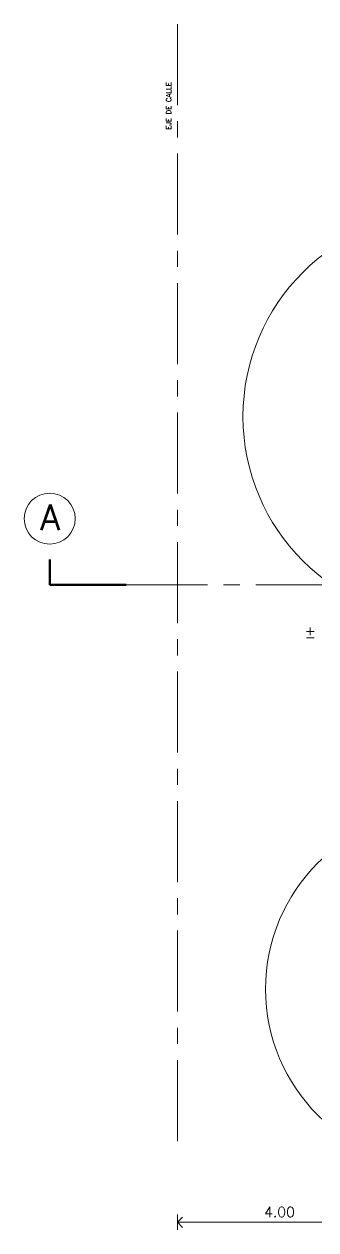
# Model space of a CAD drawing. Extents: x 1018 to 1337, y -109 to 133.
# Drawn here: x 1212.69 to 1218.4, y 58.63 to 82.28 of the extents above; entities that cross this region are included whole.
import ezdxf

# ---------------------------------------------------------------- set-up
doc = ezdxf.new("R2010")
doc.units = 0
doc.header["$LTSCALE"] = 0.5
doc.linetypes.add('CENTER', pattern=[50.8, 31.75, -6.35, 6.35, -6.35])
doc.layers.get('0').update_dxf_attribs({"linetype": 'CONTINUOUS'})
doc.layers.get('Defpoints').update_dxf_attribs({"linetype": 'CONTINUOUS'})
for name, color, linetype, lineweight in [('Acotaciones', 9, 'CONTINUOUS', 9), ('Detalles 01', 8, 'CONTINUOUS', 9), ('Punta 01', 6, 'CONTINUOUS', 9), ('Punta 02', 11, 'CONTINUOUS', 20), ('Punta 05', 52, 'CONTINUOUS', 50)]:
    doc.layers.add(name, color=color, linetype=linetype, lineweight=lineweight)
doc.styles.add('Texto 1 mm', font='simplex.shx', dxfattribs={"height": 0.1})
doc.styles.add('Texto 2 mm', font='simplex.shx', dxfattribs={"height": 0.2})
doc.styles.add('Texto 5 mm', font='simplex.shx', dxfattribs={"height": 0.5})
doc.dimstyles.new('Primera línea', dxfattribs={"dimscale": 0, "dimtxt": 0.2, "dimasz": 0.2, "dimexe": 0.15, "dimexo": 0, "dimgap": 0.1, "dimtad": 1, "dimzin": 4, "dimdsep": 46, "dimtxsty": 'Texto 2 mm', "dimblk": 'OPEN90', "dimcen": 2.5, "dimclrd": 256, "dimclre": 256, "dimclrt": 256, "dimadec": 0, "dimazin": 0, "dimtfac": 1, "dimtmove": 2, "dimatfit": 3, "dimldrblk": 'OPEN90', "dimfxl": 1, "dimtolj": 1, "dimtzin": 0, "dimlwd": -1, "dimlwe": -1, "dimarcsym": 0})

# ---------------------------------------------------------------- blocks, each defined once
blk = doc.blocks.new('_Open90')
at = {"color": 0, "linetype": 'ByBlock', "lineweight": -2}
for p, q in [((0, 0), (-1, 0)), ((-0.5, 0.5), (0, 0)), ((0, 0), (-0.5, -0.5))]:
    blk.add_line(p, q, dxfattribs=at)
blk = doc.blocks.new('*D187')
at = {"layer": 'Acotaciones', "transparency": 16777216}
for p, q in [((1215.686, 58.93), (1215.686, 58.63)), ((1219.686, 58.93), (1219.686, 58.63)), ((1215.886, 58.78), (1219.486, 58.78))]:
    blk.add_line(p, q, dxfattribs=at)
at = {"layer": 'Defpoints', "color": 0, "transparency": 16777216}
for p in [(1215.686, 58.93), (1219.686, 58.93), (1219.686, 58.78)]:
    blk.add_point(p, dxfattribs=at)
at = {"layer": 'Acotaciones', "transparency": 16777216, "xscale": 0.2, "yscale": 0.2, "zscale": 0.2, "rotation": 180}
blk.add_blockref('_Open90', (1215.686, 58.78), dxfattribs=at)
at = {"layer": 'Acotaciones', "transparency": 16777216, "xscale": 0.2, "yscale": 0.2, "zscale": 0.2}
blk.add_blockref('_Open90', (1219.686, 58.78), dxfattribs=at)
at = {"layer": 'Acotaciones', "transparency": 16777216, "insert": (1217.686, 58.98), "char_height": 0.2, "attachment_point": 5, "style": 'Texto 2 mm'}
blk.add_mtext('\\A1;4.00', dxfattribs=at)

msp = doc.modelspace()

# ---------------------------------------------------------------- linework, layer by layer
at = {"layer": 'Detalles 01', "linetype": 'CENTER', "ltscale": 0.1}
for p, q in [((1215.686, 82.28), (1215.686, 60.28)), ((1214.686, 71.28), (1228.386, 71.28))]:
    msp.add_line(p, q, dxfattribs=at)
at = {"layer": 'Punta 01', "linetype": 'Continuous'}
for p, q in [((1218.213, 70.369), (1218.363, 70.369)), ((1218.213, 70.243), (1218.363, 70.243)), ((1218.288, 70.294), (1218.288, 70.444))]:
    msp.add_line(p, q, dxfattribs=at)
at = {"layer": 'Punta 02', "ltscale": 0.03}
for centre, radius in [((1220.971, 74.582), 4), ((1220.913, 63.353), 3.5)]:
    msp.add_circle(centre, radius, dxfattribs=at)
at = {"layer": 'Punta 02'}
msp.add_circle((1213.186, 72.58), 0.5, dxfattribs=at)
at = {"layer": 'Punta 05'}
for p, q in [((1213.186, 71.28), (1213.186, 71.78)), ((1214.686, 71.28), (1213.186, 71.28))]:
    msp.add_line(p, q, dxfattribs=at)

# ---------------------------------------------------------------- texts
at = {"layer": 'Punta 01', "insert": (1215.466, 80.209), "char_height": 0.1, "width": 1.06641, "attachment_point": 1, "rotation": 90, "style": 'Texto 1 mm'}
msp.add_mtext('EJE DE CALLE', dxfattribs=at)
at = {"layer": 'Punta 05', "insert": (1213, 72.857), "char_height": 0.5, "width": 0.39986, "attachment_point": 1, "style": 'Texto 5 mm'}
msp.add_mtext('A', dxfattribs=at)

# ---------------------------------------------------------------- dimensions: what is measured, and where the dimension line sits
at = {"layer": 'Acotaciones'}
dim = msp.add_linear_dim(base=(1219.686, 58.78), p1=(1215.686, 58.93), p2=(1219.686, 58.93), dimstyle='Primera línea', override={"dimscale": 1}, dxfattribs=at)
dim.commit()
dim.dimension.update_dxf_attribs({"geometry": '*D187', "text_midpoint": (1217.686, 58.98)})

doc.saveas('drawing.dxf')
